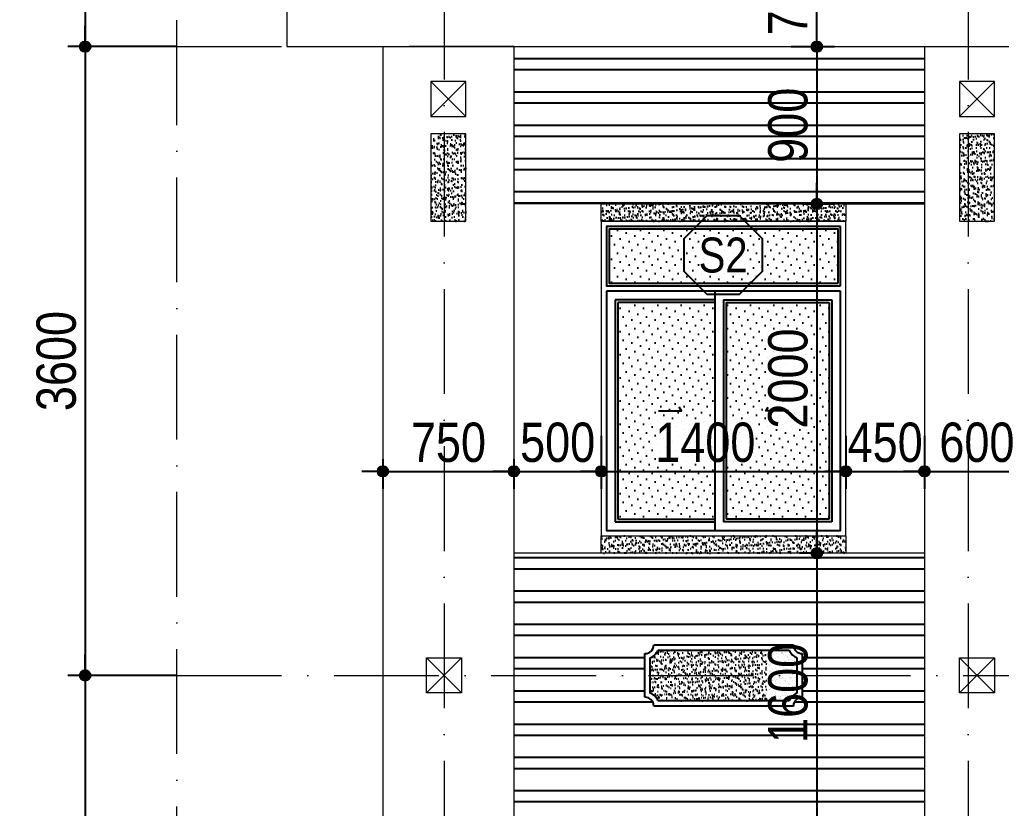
# Model space of a CAD drawing. Extents: x -1107188 to -523840, y 39692 to 514392.
# Drawn here: x -1101304 to -1095685, y 443128 to 447643 of the extents above; entities that cross this region are included whole.
import ezdxf
from ezdxf.enums import TextEntityAlignment as Align

# ---------------------------------------------------------------- set-up
doc = ezdxf.new("R2010")
doc.units = 0
doc.linetypes.add('ACAD_ISO10W100', pattern=[18, 12, -3, 0, -3])
doc.layers.get('DEFPOINTS').update_dxf_attribs({"linetype": 'CONTINUOUS'})
for name, color, linetype in [('DIM', 1, 'CONTINUOUS'), ('DOOR', 20, 'CONTINUOUS'), ('HACTH', 8, 'CONTINUOUS'), ('HATCH', 8, 'CONTINUOUS'), ('KINH 1', 142, 'CONTINUOUS'), ('netthay', 2, 'CONTINUOUS'), ('TAGS', 60, 'CONTINUOUS')]:
    doc.layers.add(name, color=color, linetype=linetype)
doc.layers.add('NET-THAY', color=2, linetype='CONTINUOUS', lineweight=13)
doc.layers.add('TRUC', color=24, linetype='CONTINUOUS', lineweight=0)
doc.styles.add('HEL-CONDENSE', font='')
doc.styles.get("Standard").update_dxf_attribs({"font": ''})
doc.styles.add('VNI-HELVE-CONDENSEN', font='')
doc.styles.get('HEL-CONDENSE').set_extended_font_data('VNI-Helve-Condense')
doc.styles.get('Standard').set_extended_font_data('VNI-Helve-Condense')
doc.styles.get('VNI-HELVE-CONDENSEN').set_extended_font_data('VNI-Helve-Condense')
doc.dimstyles.new('D100', dxfattribs={"dimtxt": 225, "dimasz": 1.2, "dimexe": 100, "dimexo": 0, "dimgap": 50, "dimtad": 1, "dimdec": 0, "dimzin": 13, "dimdsep": 46, "dimtxsty": 'HEL-CONDENSE', "dimblk": 'D50', "dimcen": 0, "dimclrd": 1, "dimclre": 1, "dimclrt": 7, "dimadec": 0, "dimazin": 0, "dimtfac": 1, "dimtdec": 0, "dimtmove": 0, "dimatfit": 3, "dimldrblk": 'D50', "dimfxl": 1, "dimtolj": 1, "dimtzin": 13, "dimarcsym": 0})
doc.dimstyles.get("Standard").update_dxf_attribs({"dimtxt": 0.18, "dimasz": 0.18, "dimexe": 0.18, "dimexo": 0.0625, "dimgap": 0.09, "dimtad": 0, "dimtih": 1, "dimtoh": 1, "dimdec": 4, "dimzin": 0, "dimdsep": 46, "dimtxsty": 'Standard', "dimcen": 0.09, "dimadec": 0, "dimazin": 0, "dimtfac": 1, "dimtdec": 4, "dimtofl": 0, "dimtmove": 0, "dimatfit": 3, "dimfxl": 1, "dimtolj": 1, "dimtzin": 0, "dimarcsym": 0})
pattern_1 = [(180, (-1261255.66, -61849.44), (-1e-14, -190.5), []), (180, (-1261319.16, -61785.94), (-1e-14, -190.5), [])]
pattern_2 = [(37.5, (-2397851.25, 149588.495), (-1.2000235, 36.7059928), [0, -28.956, 0, -32.385, 0, -30.95625]), (7.5, (-2397851.25, 149588.495), (33.7142462, 53.7618825), [0, -15.621, 0, -26.0985, 0, -10.00125]), (327.5, (-2397874.68, 149588.495), (59.3244278, 0.10778885), [0, -9.525, 0, -34.29, 0, -44.7675]), (317.5, (-2397874.68, 149588.495), (57.266734, 16.7196992), [0, -4.7625, 0, -22.479, 0, -25.7175])]

# ---------------------------------------------------------------- blocks, each defined once
blk = doc.blocks.new('D50')
at = {"layer": 'DIM'}
blk.add_hatch(color=256, dxfattribs=at).paths.add_polyline_path([(25, 0, 1), (-25, 0, 1)])
blk.add_line((25, 0), (100, 0), dxfattribs=at)
blk.add_circle((0, 0), 25, dxfattribs=at)
blk = doc.blocks.new('*D629')
at = {"layer": 'DEFPOINTS', "color": 0, "transparency": 16777216}
for p in [(-1100404.4, 449788.7), (-1100928.8, 447488.7), (-1100404.4, 447488.7)]:
    blk.add_point(p, dxfattribs=at)
at = {"layer": 'DIM', "color": 1, "lineweight": -2, "transparency": 16777216}
for p, q in [((-1100404.4, 449788.7), (-1101028.8, 449788.7)), ((-1100928.8, 449787.5), (-1100928.8, 447489.9)), ((-1100404.4, 447488.7), (-1101028.8, 447488.7))]:
    blk.add_line(p, q, dxfattribs=at)
at = {"layer": 'DIM', "color": 1, "lineweight": -2, "transparency": 16777216, "xscale": 1.199999999999999, "yscale": 1.199999999999999, "zscale": 1.199999999999999}
for p, rotation in [((-1100928.8, 449788.7), 90), ((-1100928.8, 447488.7), 270)]:
    blk.add_blockref('D50', p, dxfattribs=dict(at, rotation=rotation))
at = {"layer": 'DIM', "color": 7, "transparency": 16777216, "insert": (-1101093.7, 448638.7), "char_height": 225, "attachment_point": 5, "rotation": 90, "style": 'HEL-CONDENSE'}
blk.add_mtext('\\A1;2300', dxfattribs=at)
blk = doc.blocks.new('*D630')
at = {"layer": 'DEFPOINTS', "color": 0, "transparency": 16777216}
for p in [(-1100404.4, 447488.7), (-1100928.8, 443888.7), (-1100404.4, 443888.7)]:
    blk.add_point(p, dxfattribs=at)
at = {"layer": 'DIM', "color": 1, "lineweight": -2, "transparency": 16777216}
for p, q in [((-1100404.4, 447488.7), (-1101028.8, 447488.7)), ((-1100928.8, 447487.5), (-1100928.8, 443889.9)), ((-1100404.4, 443888.7), (-1101028.8, 443888.7))]:
    blk.add_line(p, q, dxfattribs=at)
at = {"layer": 'DIM', "color": 1, "lineweight": -2, "transparency": 16777216, "xscale": 1.199999999999999, "yscale": 1.199999999999999, "zscale": 1.199999999999999}
for p, rotation in [((-1100928.8, 447488.7), 90), ((-1100928.8, 443888.7), 270)]:
    blk.add_blockref('D50', p, dxfattribs=dict(at, rotation=rotation))
at = {"layer": 'DIM', "color": 7, "transparency": 16777216, "insert": (-1101093.7, 445688.7), "char_height": 225, "attachment_point": 5, "rotation": 90, "style": 'HEL-CONDENSE'}
blk.add_mtext('\\A1;3600', dxfattribs=at)
blk = doc.blocks.new('*D631')
at = {"layer": 'DEFPOINTS', "color": 0, "transparency": 16777216}
for p in [(-1100404.4, 443888.7), (-1100928.8, 440288.7), (-1100404.4, 440288.7)]:
    blk.add_point(p, dxfattribs=at)
at = {"layer": 'DIM', "color": 1, "lineweight": -2, "transparency": 16777216}
for p, q in [((-1100404.4, 443888.7), (-1101028.8, 443888.7)), ((-1100928.8, 443887.5), (-1100928.8, 440289.9)), ((-1100404.4, 440288.7), (-1101028.8, 440288.7))]:
    blk.add_line(p, q, dxfattribs=at)
at = {"layer": 'DIM', "color": 1, "lineweight": -2, "transparency": 16777216, "xscale": 1.199999999999999, "yscale": 1.199999999999999, "zscale": 1.199999999999999}
for p, rotation in [((-1100928.8, 443888.7), 90), ((-1100928.8, 440288.7), 270)]:
    blk.add_blockref('D50', p, dxfattribs=dict(at, rotation=rotation))
at = {"layer": 'DIM', "color": 7, "transparency": 16777216, "insert": (-1101093.7, 442088.7), "char_height": 225, "attachment_point": 5, "rotation": 90, "style": 'HEL-CONDENSE'}
blk.add_mtext('\\A1;3600', dxfattribs=at)
blk = doc.blocks.new('*D634')
at = {"layer": 'DEFPOINTS', "color": 0, "transparency": 16777216}
for p in [(-1101028.8, 450788.7), (-1101435.8, 437438.7), (-1101028.8, 437438.7)]:
    blk.add_point(p, dxfattribs=at)
at = {"layer": 'DIM', "color": 1, "lineweight": -2, "transparency": 16777216}
for p, q in [((-1101028.8, 450788.7), (-1101535.8, 450788.7)), ((-1101435.8, 450787.5), (-1101435.8, 437439.9)), ((-1101028.8, 437438.7), (-1101535.8, 437438.7))]:
    blk.add_line(p, q, dxfattribs=at)
at = {"layer": 'DIM', "color": 1, "lineweight": -2, "transparency": 16777216, "xscale": 1.199999999999999, "yscale": 1.199999999999999, "zscale": 1.199999999999999}
for p, rotation in [((-1101435.8, 450788.7), 90), ((-1101435.8, 437438.7), 270)]:
    blk.add_blockref('D50', p, dxfattribs=dict(at, rotation=rotation))
at = {"layer": 'DIM', "color": 7, "transparency": 16777216, "insert": (-1101600.7, 444282.5), "char_height": 225, "attachment_point": 5, "rotation": 90, "style": 'HEL-CONDENSE'}
blk.add_mtext('\\A1;13350', dxfattribs=at)
blk = doc.blocks.new('KH-CUADI')
at = {"layer": 'TAGS'}
blk.add_lwpolyline([(-124.3, 300), (-300, 124.3), (-300, -124.3), (-124.3, -300), (124.3, -300), (300, -124.3), (300, 124.3), (124.3, 300)], close=True, dxfattribs=at)
at = {"layer": 'TAGS', "style": 'VNI-HELVE-CONDENSEN'}
blk.add_attdef('D', text='', height=300, dxfattribs=at).set_placement((0, 0), align=Align.MIDDLE)
blk = doc.blocks.new('A$C5F62150E')
at = {"layer": 'KINH 1'}
h = blk.add_hatch(dxfattribs=at)
h.set_pattern_fill('DOTS', color=256, scale=750, angle=45, style=0)
h.set_pattern_definition([(45, (0, 0), (-16.5728, 49.71845), [0, -46.875])])
h.paths.add_polyline_path([(2528.9, 1072.2), (1218.9, 1072.2), (1218.9, 762.2), (2528.9, 762.2)])
h.paths.add_polyline_path([(1823.9, 652.2), (1268.9, 652.2), (1268.9, -587.8), (1823.9, -587.8)])
h.paths.add_polyline_path([(2478.9, 652.2), (1888.9, 652.2), (1888.9, -587.8), (2478.9, -587.8)])
at = {"layer": 'DOOR'}
for p, q in [((2543.9, 747.2), (2543.9, 1087.2)), ((2543.9, 717.2), (1203.9, 717.2)), ((1823.9, 717.2), (1823.9, -652.8)), ((1823.9, 667.2), (1253.9, 667.2)), ((1253.9, 667.2), (1253.9, -602.8)), ((1873.9, 667.2), (1873.9, -602.8)), ((1873.9, 667.2), (2493.9, 667.2)), ((2493.9, 667.2), (2493.9, -602.8)), ((1253.9, -602.8), (1823.9, -602.8)), ((2493.9, -602.8), (1873.9, -602.8))]:
    blk.add_line(p, q, dxfattribs=at)
at = {"layer": 'DOOR', "color": 8}
for p, q in [((1823.9, 652.2), (1268.9, 652.2)), ((1268.9, 652.2), (1268.9, -587.8)), ((1888.9, 652.2), (1888.9, -587.8)), ((1888.9, 652.2), (2478.9, 652.2)), ((2478.9, 652.2), (2478.9, -587.8)), ((1268.9, -587.8), (1823.9, -587.8)), ((2478.9, -587.8), (1888.9, -587.8))]:
    blk.add_line(p, q, dxfattribs=at)
at = {"layer": 'DOOR'}
for points in [[(2543.9, 1087.2), (1203.9, 1087.2), (1203.9, 747.2), (2543.9, 747.2)], [(1203.9, 717.2), (1203.9, -652.8), (2543.9, -652.8), (2543.9, 717.2)], [(1501.6, 32.3), (1632, 32.3), (1618.7, 53)], [(2246.2, 32.3), (2115.8, 32.3), (2129.1, 53)]]:
    blk.add_lwpolyline(points, dxfattribs=at)
at = {"layer": 'DOOR', "color": 8}
blk.add_lwpolyline([(2528.9, 762.2), (2528.9, 1072.2), (1218.9, 1072.2), (1218.9, 762.2), (2528.9, 762.2)], close=True, dxfattribs=at)
at = {"layer": 'NET-THAY'}
for p, q in [((1173.9, 1117.2), (2573.9, 1117.2)), ((2573.9, -682.8), (2573.9, 1117.2)), ((1173.9, -682.8), (2573.9, -682.8))]:
    blk.add_line(p, q, dxfattribs=at)
blk.add_lwpolyline([(1173.9, 1117.2), (1173.9, -682.8)], dxfattribs=at)
at = {"layer": 'TAGS', "linetype": 'Continuous'}
ref = blk.add_blockref('KH-CUADI', (1871, 924.3), dxfattribs=dict(at, xscale=0.75, yscale=0.75, zscale=0.75, rotation=180))
ref.add_attrib('D', 'S2', dxfattribs={"color": 7, "height": 200, "style": 'VNI-HELVE-CONDENSEN'}).set_placement((1871, 924.3), align=Align.MIDDLE)
blk = doc.blocks.new('*D667')
at = {"layer": 'DEFPOINTS', "color": 0, "linetype": 'Continuous', "transparency": 16777216}
for p in [(-1099224.6, 445126.9), (-1098474.6, 445126.9), (-1098474.6, 445057.3)]:
    blk.add_point(p, dxfattribs=at)
at = {"layer": 'DIM', "color": 1, "linetype": 'Continuous', "lineweight": -2, "transparency": 16777216}
for p, q in [((-1099224.6, 445126.9), (-1099224.6, 444957.3)), ((-1098474.6, 445126.9), (-1098474.6, 444957.3)), ((-1099223.4, 445057.3), (-1098475.8, 445057.3))]:
    blk.add_line(p, q, dxfattribs=at)
at = {"layer": 'DIM', "color": 1, "linetype": 'Continuous', "lineweight": -2, "transparency": 16777216, "xscale": 1.199999999999999, "yscale": 1.199999999999999, "zscale": 1.199999999999999, "rotation": 180}
blk.add_blockref('D50', (-1099224.6, 445057.3), dxfattribs=at)
at = {"layer": 'DIM', "color": 1, "linetype": 'Continuous', "lineweight": -2, "transparency": 16777216, "xscale": 1.199999999999999, "yscale": 1.199999999999999, "zscale": 1.199999999999999}
blk.add_blockref('D50', (-1098474.6, 445057.3), dxfattribs=at)
at = {"layer": 'DIM', "color": 7, "linetype": 'Continuous', "transparency": 16777216, "insert": (-1098849.6, 445222.2), "char_height": 225, "attachment_point": 5, "style": 'HEL-CONDENSE'}
blk.add_mtext('\\A1;750', dxfattribs=at)
blk = doc.blocks.new('*D668')
at = {"layer": 'DEFPOINTS', "color": 0, "linetype": 'Continuous', "transparency": 16777216}
for p in [(-1097974.6, 445261), (-1098474.6, 445126.9), (-1097974.6, 445057.3)]:
    blk.add_point(p, dxfattribs=at)
at = {"layer": 'DIM', "color": 1, "linetype": 'Continuous', "lineweight": -2, "transparency": 16777216}
for p, q in [((-1097974.6, 445261), (-1097974.6, 444957.3)), ((-1098474.6, 445126.9), (-1098474.6, 444957.3)), ((-1098473.4, 445057.3), (-1097975.8, 445057.3))]:
    blk.add_line(p, q, dxfattribs=at)
at = {"layer": 'DIM', "color": 1, "linetype": 'Continuous', "lineweight": -2, "transparency": 16777216, "xscale": 1.199999999999999, "yscale": 1.199999999999999, "zscale": 1.199999999999999, "rotation": 180}
blk.add_blockref('D50', (-1098474.6, 445057.3), dxfattribs=at)
at = {"layer": 'DIM', "color": 1, "linetype": 'Continuous', "lineweight": -2, "transparency": 16777216, "xscale": 1.199999999999999, "yscale": 1.199999999999999, "zscale": 1.199999999999999}
blk.add_blockref('D50', (-1097974.6, 445057.3), dxfattribs=at)
at = {"layer": 'DIM', "color": 7, "linetype": 'Continuous', "transparency": 16777216, "insert": (-1098224.6, 445222.2), "char_height": 225, "attachment_point": 5, "style": 'HEL-CONDENSE'}
blk.add_mtext('\\A1;500', dxfattribs=at)
blk = doc.blocks.new('*D647')
at = {"layer": 'DEFPOINTS', "color": 0, "linetype": 'Continuous', "transparency": 16777216}
for p in [(-1097974.6, 445261), (-1096574.6, 445261), (-1096574.6, 445057.3)]:
    blk.add_point(p, dxfattribs=at)
at = {"layer": 'DIM', "color": 1, "linetype": 'Continuous', "lineweight": -2, "transparency": 16777216}
for p, q in [((-1097974.6, 445261), (-1097974.6, 444957.3)), ((-1096574.6, 445261), (-1096574.6, 444957.3)), ((-1097973.4, 445057.3), (-1096575.8, 445057.3))]:
    blk.add_line(p, q, dxfattribs=at)
at = {"layer": 'DIM', "color": 1, "linetype": 'Continuous', "lineweight": -2, "transparency": 16777216, "xscale": 1.199999999999999, "yscale": 1.199999999999999, "zscale": 1.199999999999999, "rotation": 180}
blk.add_blockref('D50', (-1097974.6, 445057.3), dxfattribs=at)
at = {"layer": 'DIM', "color": 1, "linetype": 'Continuous', "lineweight": -2, "transparency": 16777216, "xscale": 1.199999999999999, "yscale": 1.199999999999999, "zscale": 1.199999999999999}
blk.add_blockref('D50', (-1096574.6, 445057.3), dxfattribs=at)
at = {"layer": 'DIM', "color": 7, "linetype": 'Continuous', "transparency": 16777216, "insert": (-1097379.2, 445222.2), "char_height": 225, "attachment_point": 5, "style": 'HEL-CONDENSE'}
blk.add_mtext('\\A1;1400', dxfattribs=at)
blk = doc.blocks.new('*D648')
at = {"layer": 'DEFPOINTS', "color": 0, "linetype": 'Continuous', "transparency": 16777216}
for p in [(-1096574.6, 445261), (-1096124.6, 445261), (-1096124.6, 445057.3)]:
    blk.add_point(p, dxfattribs=at)
at = {"layer": 'DIM', "color": 1, "linetype": 'Continuous', "lineweight": -2, "transparency": 16777216}
for p, q in [((-1096574.6, 445261), (-1096574.6, 444957.3)), ((-1096124.6, 445261), (-1096124.6, 444957.3)), ((-1096573.4, 445057.3), (-1096125.8, 445057.3))]:
    blk.add_line(p, q, dxfattribs=at)
at = {"layer": 'DIM', "color": 1, "linetype": 'Continuous', "lineweight": -2, "transparency": 16777216, "xscale": 1.199999999999999, "yscale": 1.199999999999999, "zscale": 1.199999999999999, "rotation": 180}
blk.add_blockref('D50', (-1096574.6, 445057.3), dxfattribs=at)
at = {"layer": 'DIM', "color": 1, "linetype": 'Continuous', "lineweight": -2, "transparency": 16777216, "xscale": 1.199999999999999, "yscale": 1.199999999999999, "zscale": 1.199999999999999}
blk.add_blockref('D50', (-1096124.6, 445057.3), dxfattribs=at)
at = {"layer": 'DIM', "color": 7, "linetype": 'Continuous', "transparency": 16777216, "insert": (-1096349.6, 445222.2), "char_height": 225, "attachment_point": 5, "style": 'HEL-CONDENSE'}
blk.add_mtext('\\A1;450', dxfattribs=at)
blk = doc.blocks.new('*D649')
at = {"layer": 'DEFPOINTS', "color": 0, "linetype": 'Continuous', "transparency": 16777216}
for p in [(-1095524.6, 445336.1), (-1096124.6, 445261), (-1095524.6, 445057.3)]:
    blk.add_point(p, dxfattribs=at)
at = {"layer": 'DIM', "color": 1, "linetype": 'Continuous', "lineweight": -2, "transparency": 16777216}
for p, q in [((-1095524.6, 445336.1), (-1095524.6, 444957.3)), ((-1096124.6, 445261), (-1096124.6, 444957.3)), ((-1096123.4, 445057.3), (-1095525.8, 445057.3))]:
    blk.add_line(p, q, dxfattribs=at)
at = {"layer": 'DIM', "color": 1, "linetype": 'Continuous', "lineweight": -2, "transparency": 16777216, "xscale": 1.199999999999999, "yscale": 1.199999999999999, "zscale": 1.199999999999999, "rotation": 180}
blk.add_blockref('D50', (-1096124.6, 445057.3), dxfattribs=at)
at = {"layer": 'DIM', "color": 1, "linetype": 'Continuous', "lineweight": -2, "transparency": 16777216, "xscale": 1.199999999999999, "yscale": 1.199999999999999, "zscale": 1.199999999999999}
blk.add_blockref('D50', (-1095524.6, 445057.3), dxfattribs=at)
at = {"layer": 'DIM', "color": 7, "linetype": 'Continuous', "transparency": 16777216, "insert": (-1095824.6, 445222.2), "char_height": 225, "attachment_point": 5, "style": 'HEL-CONDENSE'}
blk.add_mtext('\\A1;600', dxfattribs=at)
blk = doc.blocks.new('*D728')
at = {"layer": 'DEFPOINTS', "color": 0, "linetype": 'Continuous', "transparency": 16777216}
for p in [(-1096823.4, 447488.7), (-1096823.4, 446588.7), (-1096740.6, 446588.7)]:
    blk.add_point(p, dxfattribs=at)
at = {"layer": 'DIM', "color": 1, "linetype": 'Continuous', "lineweight": -2, "transparency": 16777216}
for p, q in [((-1096823.4, 447488.7), (-1096640.6, 447488.7)), ((-1096740.6, 447487.5), (-1096740.6, 446589.9)), ((-1096823.4, 446588.7), (-1096640.6, 446588.7))]:
    blk.add_line(p, q, dxfattribs=at)
at = {"layer": 'DIM', "color": 1, "linetype": 'Continuous', "lineweight": -2, "transparency": 16777216, "xscale": 1.199999999999999, "yscale": 1.199999999999999, "zscale": 1.199999999999999}
for p, rotation in [((-1096740.6, 447488.7), 90), ((-1096740.6, 446588.7), 270)]:
    blk.add_blockref('D50', p, dxfattribs=dict(at, rotation=rotation))
at = {"layer": 'DIM', "color": 7, "linetype": 'Continuous', "transparency": 16777216, "insert": (-1096905.5, 447038.7), "char_height": 225, "attachment_point": 5, "rotation": 90, "style": 'HEL-CONDENSE'}
blk.add_mtext('\\A1;900', dxfattribs=at)
blk = doc.blocks.new('*D729')
at = {"layer": 'DEFPOINTS', "color": 0, "linetype": 'Continuous', "transparency": 16777216}
for p in [(-1096823.4, 446588.7), (-1096740.6, 444588.7), (-1096740.6, 444588.7)]:
    blk.add_point(p, dxfattribs=at)
at = {"layer": 'DIM', "color": 1, "linetype": 'Continuous', "lineweight": -2, "transparency": 16777216}
for p, q in [((-1096823.4, 446588.7), (-1096640.6, 446588.7)), ((-1096740.6, 446587.5), (-1096740.6, 444589.9)), ((-1096740.6, 444588.7), (-1096840.6, 444588.7))]:
    blk.add_line(p, q, dxfattribs=at)
at = {"layer": 'DIM', "color": 1, "linetype": 'Continuous', "lineweight": -2, "transparency": 16777216, "xscale": 1.199999999999999, "yscale": 1.199999999999999, "zscale": 1.199999999999999}
for p, rotation in [((-1096740.6, 446588.7), 90), ((-1096740.6, 444588.7), 270)]:
    blk.add_blockref('D50', p, dxfattribs=dict(at, rotation=rotation))
at = {"layer": 'DIM', "color": 7, "linetype": 'Continuous', "transparency": 16777216, "insert": (-1096905.5, 445588.7), "char_height": 225, "attachment_point": 5, "rotation": 90, "style": 'HEL-CONDENSE'}
blk.add_mtext('\\A1;2000', dxfattribs=at)
blk = doc.blocks.new('*D730')
at = {"layer": 'DEFPOINTS', "color": 0, "linetype": 'Continuous', "transparency": 16777216}
for p in [(-1096740.6, 444588.7), (-1096740.6, 442988.7), (-1096740.6, 442988.7)]:
    blk.add_point(p, dxfattribs=at)
at = {"layer": 'DIM', "color": 1, "linetype": 'Continuous', "lineweight": -2, "transparency": 16777216}
for p, q in [((-1096740.6, 444588.7), (-1096840.6, 444588.7)), ((-1096740.6, 444587.5), (-1096740.6, 442989.9)), ((-1096740.6, 442988.7), (-1096840.6, 442988.7))]:
    blk.add_line(p, q, dxfattribs=at)
at = {"layer": 'DIM', "color": 1, "linetype": 'Continuous', "lineweight": -2, "transparency": 16777216, "xscale": 1.199999999999999, "yscale": 1.199999999999999, "zscale": 1.199999999999999}
for p, rotation in [((-1096740.6, 444588.7), 90), ((-1096740.6, 442988.7), 270)]:
    blk.add_blockref('D50', p, dxfattribs=dict(at, rotation=rotation))
at = {"layer": 'DIM', "color": 7, "linetype": 'Continuous', "transparency": 16777216, "insert": (-1096905.5, 443788.7), "char_height": 225, "attachment_point": 5, "rotation": 90, "style": 'HEL-CONDENSE'}
blk.add_mtext('\\A1;1600', dxfattribs=at)
blk = doc.blocks.new('*D735')
at = {"layer": 'DEFPOINTS', "color": 0, "linetype": 'Continuous', "transparency": 16777216}
for p in [(-1096888.1, 448188.7), (-1096740.6, 448188.7), (-1096888.1, 447488.7)]:
    blk.add_point(p, dxfattribs=at)
at = {"layer": 'DIM', "color": 1, "linetype": 'Continuous', "lineweight": -2, "transparency": 16777216}
for p, q in [((-1096888.1, 448188.7), (-1096640.6, 448188.7)), ((-1096740.6, 447489.9), (-1096740.6, 448187.5)), ((-1096888.1, 447488.7), (-1096640.6, 447488.7))]:
    blk.add_line(p, q, dxfattribs=at)
at = {"layer": 'DIM', "color": 1, "linetype": 'Continuous', "lineweight": -2, "transparency": 16777216, "xscale": 1.199999999999999, "yscale": 1.199999999999999, "zscale": 1.199999999999999}
for p, rotation in [((-1096740.6, 448188.7), 90), ((-1096740.6, 447488.7), 270)]:
    blk.add_blockref('D50', p, dxfattribs=dict(at, rotation=rotation))
at = {"layer": 'DIM', "color": 7, "linetype": 'Continuous', "transparency": 16777216, "insert": (-1096905.5, 447767.8), "char_height": 225, "attachment_point": 5, "rotation": 90, "style": 'HEL-CONDENSE'}
blk.add_mtext('\\A1;700', dxfattribs=at)

msp = doc.modelspace()

# ---------------------------------------------------------------- hatches: boundary and pattern name
at = {"layer": 'HACTH'}
h = msp.add_hatch(dxfattribs=at)
h.set_pattern_fill('ANSI32', color=256, scale=20, angle=135, style=0)
h.set_pattern_definition(pattern_1)
h.paths.add_polyline_path([(-1086574.574, 446588.696), (-1084874.574, 446588.696), (-1084874.574, 447488.696), (-1086574.574, 447488.696)])
h.paths.add_polyline_path([(-1089574.574, 446588.696), (-1087174.574, 446588.696), (-1087174.574, 447488.696), (-1089574.574, 447488.696)])
h.paths.add_polyline_path([(-1092574.574, 446588.696), (-1090174.574, 446588.696), (-1090174.574, 447488.696), (-1092574.574, 447488.696)])
h.paths.add_polyline_path([(-1095524.574, 446588.696), (-1093174.574, 446588.696), (-1093174.574, 447488.696), (-1095524.574, 447488.696)])
h.paths.add_polyline_path([(-1098474.574, 446588.696), (-1096124.574, 446588.696), (-1096124.574, 447488.696), (-1098474.574, 447488.696)])
h = msp.add_hatch(dxfattribs=at)
h.set_pattern_fill('ANSI32', color=256, scale=20, angle=135, style=0)
h.set_pattern_definition(pattern_1)
h.paths.add_polyline_path([(-1096124.574, 444588.696), (-1098474.574, 444588.696), (-1098474.574, 443888.696), (-1097724.574, 443888.696), (-1097724.574, 444013.696, 0.41421356), (-1097674.574, 444063.696), (-1096874.574, 444063.696, 0.41421356), (-1096824.574, 444013.696), (-1096824.574, 443888.696), (-1096124.574, 443888.696)])
h.paths.add_polyline_path([(-1093174.574, 444588.696), (-1095524.574, 444588.696), (-1095524.574, 443888.696), (-1094824.574, 443888.696), (-1094824.574, 444013.696, 0.41421356), (-1094774.574, 444063.696), (-1093974.574, 444063.696, 0.41421356), (-1093924.574, 444013.696), (-1093924.574, 443888.696), (-1093174.574, 443888.696)])
h.paths.add_polyline_path([(-1090174.574, 444588.696), (-1092574.574, 444588.696), (-1092574.574, 443888.696), (-1091824.574, 443888.696), (-1091824.574, 444013.696, 0.41421356), (-1091774.574, 444063.696), (-1090974.574, 444063.696, 0.41421356), (-1090924.574, 444013.696), (-1090924.574, 443888.696), (-1090174.574, 443888.696)])
h.paths.add_polyline_path([(-1084675.897, 444073.3), (-1080002.471, 444073.3), (-1080002.471, 443619.18), (-1084675.897, 443619.18)], flags=9)
edge = h.paths.add_edge_path()
edge.add_line((-1098474.574, 442988.696), (-1096124.574, 442988.696))
edge.add_line((-1096124.574, 442988.696), (-1096124.574, 443888.696))
edge.add_line((-1096124.574, 443888.696), (-1096824.574, 443888.696))
edge.add_line((-1096824.574, 443888.696), (-1096824.574, 443763.696))
edge.add_arc((-1096824.574, 443713.696), 50, 90, 180)
edge.add_line((-1096874.574, 443713.696), (-1097674.574, 443713.696))
edge.add_arc((-1097724.574, 443713.696), 50, 0, 90)
edge.add_line((-1097724.574, 443763.696), (-1097724.574, 443888.696))
edge.add_line((-1097724.574, 443888.696), (-1098474.574, 443888.696))
edge.add_line((-1098474.574, 443888.696), (-1098474.574, 442988.696))
edge = h.paths.add_edge_path()
edge.add_line((-1095524.574, 442988.696), (-1093174.574, 442988.696))
edge.add_line((-1093174.574, 442988.696), (-1093174.574, 443888.696))
edge.add_line((-1093174.574, 443888.696), (-1093924.574, 443888.696))
edge.add_line((-1093924.574, 443888.696), (-1093924.574, 443763.696))
edge.add_arc((-1093924.574, 443713.696), 50, 90, 180)
edge.add_line((-1093974.574, 443713.696), (-1094774.574, 443713.696))
edge.add_arc((-1094824.574, 443713.696), 50, 0, 90)
edge.add_line((-1094824.574, 443763.696), (-1094824.574, 443888.696))
edge.add_line((-1094824.574, 443888.696), (-1095524.574, 443888.696))
edge.add_line((-1095524.574, 443888.696), (-1095524.574, 442988.696))
edge = h.paths.add_edge_path()
edge.add_line((-1092574.574, 442988.696), (-1090174.574, 442988.696))
edge.add_line((-1090174.574, 442988.696), (-1090174.574, 443888.696))
edge.add_line((-1090174.574, 443888.696), (-1090924.574, 443888.696))
edge.add_line((-1090924.574, 443888.696), (-1090924.574, 443763.696))
edge.add_arc((-1090924.574, 443713.696), 50, 90, 180)
edge.add_line((-1090974.574, 443713.696), (-1091774.574, 443713.696))
edge.add_arc((-1091824.574, 443713.696), 50, 0, 90)
edge.add_line((-1091824.574, 443763.696), (-1091824.574, 443888.696))
edge.add_line((-1091824.574, 443888.696), (-1092574.574, 443888.696))
edge.add_line((-1092574.574, 443888.696), (-1092574.574, 442988.696))
at = {"layer": 'HATCH'}
h = msp.add_hatch(dxfattribs=at)
h.set_pattern_fill('AR-SAND', color=256, scale=0.75, style=0)
h.set_pattern_definition(pattern_2)
h.paths.add_polyline_path([(-1098949.574, 446488.696), (-1098749.574, 446488.696), (-1098749.574, 446988.696), (-1098949.574, 446988.696)])
h = msp.add_hatch(dxfattribs=at)
h.set_pattern_fill('AR-SAND', color=256, scale=0.75, style=0)
h.set_pattern_definition(pattern_2)
h.paths.add_polyline_path([(-1095924.574, 446488.696), (-1095724.574, 446488.696), (-1095724.574, 446988.696), (-1095924.574, 446988.696)])
h = msp.add_hatch(dxfattribs=at)
h.set_pattern_fill('AR-SAND', color=256, scale=0.75, style=0)
h.set_pattern_definition(pattern_2)
h.paths.add_polyline_path([(-1097974.574, 446588.696), (-1096574.574, 446588.696), (-1096574.574, 446488.696), (-1097974.574, 446488.696)])
h = msp.add_hatch(dxfattribs=at)
h.set_pattern_fill('AR-SAND', color=256, scale=0.75, style=0)
h.set_pattern_definition(pattern_2)
h.paths.add_polyline_path([(-1097974.574, 444688.696), (-1096574.574, 444688.696), (-1096574.574, 444588.696), (-1097974.574, 444588.696)])
h = msp.add_hatch(dxfattribs=at)
h.set_pattern_fill('AR-SAND', color=256, scale=0.75, style=0)
h.set_pattern_definition(pattern_2)
h.paths.add_polyline_path([(-1096898.736, 444033.696), (-1097650.412, 444033.696, -0.20323136), (-1097694.574, 443989.534), (-1097694.574, 443787.858, -0.20323136), (-1097650.412, 443743.696), (-1096898.736, 443743.696, -0.20323136), (-1096854.574, 443787.858), (-1096854.574, 443989.534, -0.20323136)])

# ---------------------------------------------------------------- linework, layer by layer
at = {"layer": 'NET-THAY'}
for p, q in [((-1099774.574, 448188.696), (-1099774.574, 447488.696)), ((-1099774.574, 447488.696), (-1085184.892, 447488.696)), ((-1098474.574, 447488.696), (-1099074.574, 447488.696)), ((-1097974.574, 446588.696), (-1098474.574, 446588.696)), ((-1096574.574, 446588.696), (-1096124.569, 446588.696)), ((-1096124.574, 444588.696), (-1098474.574, 444588.696))]:
    msp.add_line(p, q, dxfattribs=at)
for points in [[(-1099224.574, 447488.696), (-1099224.574, 438188.696)], [(-1098474.574, 447488.696), (-1098474.574, 439938.696)], [(-1096124.574, 447488.696), (-1096124.574, 438188.696)], [(-1098749.574, 447288.696), (-1098949.574, 447288.696), (-1098949.574, 447088.696), (-1098749.574, 447088.696), (-1098749.574, 447288.696)], [(-1098949.574, 447288.696), (-1098749.574, 447088.696)], [(-1098749.574, 447288.696), (-1098949.574, 447088.696)], [(-1095724.574, 447288.696), (-1095924.574, 447288.696), (-1095924.574, 447088.696), (-1095724.574, 447088.696), (-1095724.574, 447288.696)], [(-1095924.574, 447288.696), (-1095724.574, 447088.696)], [(-1095724.574, 447288.696), (-1095924.574, 447088.696)], [(-1098749.574, 446988.696), (-1098949.574, 446988.696), (-1098949.574, 446488.696), (-1098749.574, 446488.696), (-1098749.574, 446988.696)], [(-1095724.574, 446988.696), (-1095924.574, 446988.696), (-1095924.574, 446488.696), (-1095724.574, 446488.696), (-1095724.574, 446988.696)], [(-1098974.574, 443988.696), (-1098774.574, 443988.696), (-1098774.574, 443788.696), (-1098974.574, 443788.696), (-1098974.574, 443988.696)], [(-1098774.574, 443988.696), (-1098974.574, 443788.696)], [(-1098974.574, 443988.696), (-1098774.574, 443788.696)], [(-1095924.574, 443988.696), (-1095724.574, 443988.696), (-1095724.574, 443788.696), (-1095924.574, 443788.696), (-1095924.574, 443988.696)], [(-1095724.574, 443988.696), (-1095924.574, 443788.696)], [(-1095924.574, 443988.696), (-1095724.574, 443788.696)]]:
    msp.add_lwpolyline(points, dxfattribs=at)
for points in [[(-1097974.574, 446588.696), (-1096574.574, 446588.696), (-1096574.574, 446488.696), (-1097974.574, 446488.696)], [(-1097974.574, 444688.696), (-1096574.574, 444688.696), (-1096574.574, 444588.696), (-1097974.574, 444588.696)]]:
    msp.add_lwpolyline(points, close=True, dxfattribs=at)
at = {"layer": 'netthay'}
for points in [[(-1097724.574, 443763.696), (-1097724.574, 444013.696)], [(-1097674.574, 444063.696), (-1096874.574, 444063.696)], [(-1097650.412, 444033.696), (-1096898.736, 444033.696)], [(-1096824.574, 444013.696), (-1096824.574, 443763.696)], [(-1097694.574, 443787.858), (-1097694.574, 443989.534)], [(-1096854.574, 443989.534), (-1096854.574, 443787.858)], [(-1096898.736, 443743.696), (-1097650.412, 443743.696)], [(-1096874.574, 443713.696), (-1097674.574, 443713.696)]]:
    msp.add_lwpolyline(points, dxfattribs=at)
for centre, radius, start, end in [((-1097724.574, 444063.696), 50, 270, 0), ((-1097724.574, 444063.696), 80, 292.024313, 337.975687), ((-1096824.574, 444063.696), 80, 202.024313, 247.975687), ((-1096824.574, 444063.696), 50, 180, 270), ((-1097724.574, 443713.696), 80, 22.024313, 67.975687), ((-1096824.574, 443713.696), 80, 112.024313, 157.975687), ((-1097724.574, 443713.696), 50, 0, 90), ((-1096824.574, 443713.696), 50, 90, 180)]:
    msp.add_arc(centre, radius, start, end, dxfattribs=at)
at = {"layer": 'TRUC', "linetype": 'ACAD_ISO10W100', "ltscale": 50}
msp.add_lwpolyline([(-1100404.355, 451501.352), (-1064477.682, 451501.352), (-1064477.682, 437138.696), (-1100404.355, 437138.696)], close=True, dxfattribs=at)
for points in [[(-1098874.574, 451501.352), (-1098874.574, 437138.696)], [(-1095874.574, 451501.352), (-1095874.574, 437138.696)], [(-1100404.355, 447488.696), (-1064477.682, 447488.696)], [(-1100404.355, 443888.696), (-1064477.682, 443888.696)]]:
    msp.add_lwpolyline(points, dxfattribs=at)

# ---------------------------------------------------------------- block references
at = {"layer": 'DOOR'}
msp.add_blockref('A$C5F62150E', (-1099148.469, 445371.469), dxfattribs=at)

# ---------------------------------------------------------------- dimensions: what is measured, and where the dimension line sits
at = {"layer": 'DIM'}
dim = msp.add_linear_dim(base=(-1101435.798, 437438.696), p1=(-1101028.832, 450788.696), p2=(-1101028.832, 437438.696), angle=90, dimstyle='Standard', override={"dimtxt": 225, "dimasz": 1.2, "dimexe": 100, "dimexo": 0, "dimgap": 50, "dimtad": 1, "dimtih": 0, "dimtoh": 0, "dimdec": 2, "dimzin": 13, "dimtxsty": 'HEL-CONDENSE', "dimblk": 'D50', "dimcen": 0, "dimclrd": 1, "dimclre": 1, "dimclrt": 7, "dimtdec": 2, "dimtofl": 1, "dimldrblk": 'D50', "dimtzin": 13}, dxfattribs=at)
dim.commit()
dim.dimension.update_dxf_attribs({"geometry": '*D634', "text_midpoint": (-1101435.798, 444282.549), "dimtype": 160})
for base, p1, p2, picture, middle in [((-1100928.832, 447488.696), (-1100404.355, 449788.696), (-1100404.355, 447488.696), '*D629', (-1101093.732, 448638.696)), ((-1100928.832, 443888.696), (-1100404.355, 447488.696), (-1100404.355, 443888.696), '*D630', (-1101093.732, 445688.696)), ((-1100928.832, 440288.696), (-1100404.355, 443888.696), (-1100404.355, 440288.696), '*D631', (-1101093.732, 442088.696))]:
    dim = msp.add_linear_dim(base=base, p1=p1, p2=p2, angle=90, dimstyle='Standard', override={"dimtxt": 225, "dimasz": 1.2, "dimexe": 100, "dimexo": 0, "dimgap": 50, "dimtad": 1, "dimtih": 0, "dimtoh": 0, "dimdec": 2, "dimzin": 13, "dimtxsty": 'HEL-CONDENSE', "dimblk": 'D50', "dimcen": 0, "dimclrd": 1, "dimclre": 1, "dimclrt": 7, "dimtdec": 2, "dimtofl": 1, "dimtmove": 1, "dimldrblk": 'D50', "dimtzin": 13}, dxfattribs=at)
    dim.commit()
    dim.dimension.update_dxf_attribs({"geometry": picture, "text_midpoint": middle})
at = {"layer": 'DIM', "linetype": 'Continuous'}
dim = msp.add_linear_dim(base=(-1096740.631, 448188.696), p1=(-1096888.067, 447488.696), p2=(-1096888.067, 448188.696), angle=90, dimstyle='D100', dxfattribs=at)
dim.commit()
dim.dimension.update_dxf_attribs({"geometry": '*D735', "text_midpoint": (-1096740.631, 447767.832), "dimtype": 160})
dim = msp.add_linear_dim(base=(-1096740.631, 446588.696), p1=(-1096823.38, 447488.696), p2=(-1096823.38, 446588.696), angle=90, dimstyle='D100', dxfattribs=at)
dim.commit()
dim.dimension.update_dxf_attribs({"geometry": '*D728', "text_midpoint": (-1096905.531, 447038.696)})
for base, p1, p2, picture, middle in [((-1096740.631, 444588.696), (-1096823.38, 446588.696), (-1096740.631, 444588.696), '*D729', (-1096905.531, 445588.696)), ((-1096740.631, 442988.696), (-1096740.631, 444588.696), (-1096740.631, 442988.696), '*D730', (-1096905.531, 443788.696))]:
    dim = msp.add_linear_dim(base=base, p1=p1, p2=p2, angle=90, dimstyle='D100', override={"dimtmove": 1}, dxfattribs=at)
    dim.commit()
    dim.dimension.update_dxf_attribs({"geometry": picture, "text_midpoint": middle})
dim = msp.add_linear_dim(base=(-1098474.574, 445057.311), p1=(-1099224.574, 445126.875), p2=(-1098474.574, 445126.875), dimstyle='D100', dxfattribs=at)
dim.commit()
dim.dimension.update_dxf_attribs({"geometry": '*D667', "text_midpoint": (-1098849.574, 445222.211)})
for base, p1, p2, picture, middle in [((-1097974.574, 445057.311), (-1098474.574, 445126.875), (-1097974.574, 445261.036), '*D668', (-1098224.574, 445057.311)), ((-1096574.574, 445057.311), (-1097974.574, 445261.036), (-1096574.574, 445261.036), '*D647', (-1097379.188, 445057.311)), ((-1096124.574, 445057.311), (-1096574.574, 445261.036), (-1096124.574, 445261.036), '*D648', (-1096349.574, 445057.311))]:
    dim = msp.add_linear_dim(base=base, p1=p1, p2=p2, dimstyle='D100', override={"dimtmove": 1}, dxfattribs=at)
    dim.commit()
    dim.dimension.update_dxf_attribs({"geometry": picture, "text_midpoint": middle, "dimtype": 160})
dim = msp.add_linear_dim(base=(-1095524.574, 445057.311), p1=(-1096124.574, 445261.036), p2=(-1095524.574, 445336.096), dimstyle='D100', override={"dimtmove": 1}, dxfattribs=at)
dim.commit()
dim.dimension.update_dxf_attribs({"geometry": '*D649', "text_midpoint": (-1095824.574, 445222.211)})

doc.saveas('drawing.dxf')
